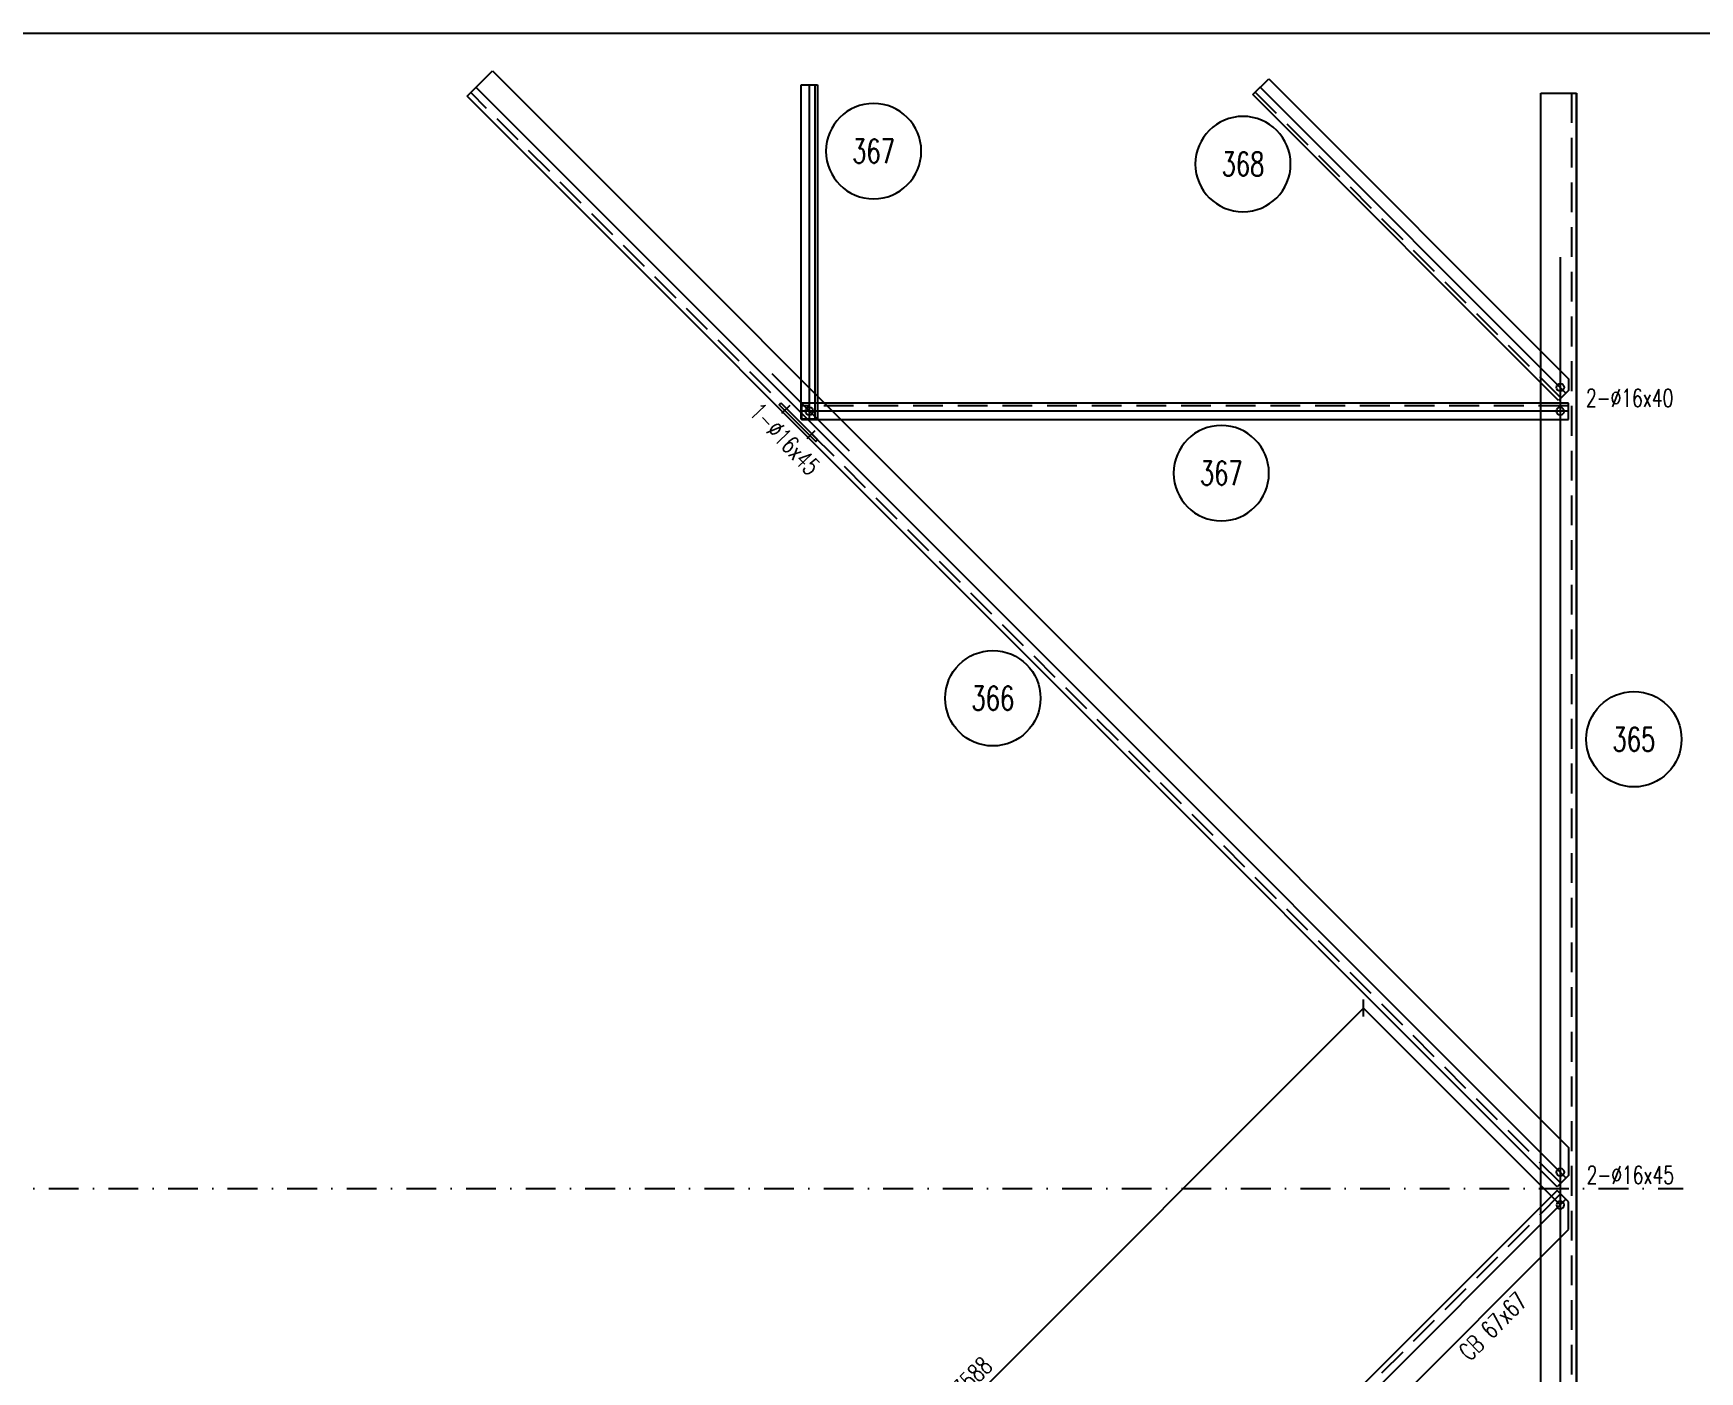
# Model space of a CAD drawing. Extents: x 533388 to 549608, y -20540 to -9060.
# Drawn here: x 539458 to 545052, y -13550 to -9060 of the extents above; entities that cross this region are included whole.
import ezdxf
from ezdxf.enums import TextEntityAlignment as Align

# ---------------------------------------------------------------- set-up
doc = ezdxf.new("R2010")
doc.units = 0
doc.header["$LTSCALE"] = 200
doc.header["$MEASUREMENT"] = 0
doc.linetypes.add('DASHDOT', pattern=[1, 0.5, -0.25, 0, -0.25])
doc.linetypes.add('DASHED', pattern=[0.75, 0.5, -0.25])
doc.layers.get('0').update_dxf_attribs({"linetype": 'CONTINUOUS'})
for name, color, linetype in [('ASSI', 6, 'CONTINUOUS'), ('BOLLINI_1', 7, 'CONTINUOUS'), ('FORI', 2, 'CONTINUOUS'), ('LINEA_ANG', 2, 'CONTINUOUS'), ('LS', 7, 'CONTINUOUS'), ('MZ', 6, 'DASHDOT'), ('QT_MPR', 7, 'CONTINUOUS'), ('TRAT-Y', 7, 'DASHED')]:
    doc.layers.add(name, color=color, linetype=linetype)
doc.styles.add('QUOTE', font='ROMANS8.SHX', dxfattribs={"width": 0.7})
doc.styles.add('RQL', font='ROMANS8.SHX', dxfattribs={"width": 0.7})
doc.styles.add('RS', font='ROMANS8.shx', dxfattribs={"width": 0.7})
doc.styles.get("Standard").update_dxf_attribs({"font": 'ROMANS8.SHX', "width": 0.7})
doc.dimstyles.new('TRATTO', dxfattribs={"dimscale": 0, "dimtxt": 60, "dimasz": 40, "dimexe": 0, "dimexo": 0, "dimgap": 5, "dimtad": 1, "dimrnd": 0.5, "dimdsep": 46, "dimtxsty": 'RS', "dimblk1": 'OBLIQUE', "dimblk2": 'OBLIQUE', "dimsah": 1, "dimcen": 0.09, "dimclrd": 2, "dimclre": 2, "dimclrt": 7, "dimadec": 0, "dimazin": 0, "dimtfac": 1, "dimtix": 1, "dimtmove": 2, "dimatfit": 3, "dimfxl": 1, "dimtolj": 1, "dimtzin": 0, "dimarcsym": 0})

# ---------------------------------------------------------------- blocks, each defined once
blk = doc.blocks.new('ASSE98')
blk.add_line((0, 0), (1, 0))
at = {"color": 7, "style": 'QUOTE', "width": 0.5, "flags": 1}
for tag, p in [('TI', (1.38308, 6.82731)), ('DI_S', (1.38308, 6.42178)), ('D_S', (1.38308, 6.02092)), ('E_S', (1.38308, 5.68065)), ('NFORI', (1.36454, 5.29792)), ('ALAR', (1.36349, 4.93246)), ('FAM', (1.3775, 4.54645)), ('ALA', (1.38308, 4.19257)), ('DISP2', (1.38308, 3.84971)), ('DISP1', (1.38308, 3.50686)), ('PINZAF', (1.38308, 3.164)), ('PINZAI', (1.38308, 2.82114)), ('TRP', (1.38308, 2.47829)), ('NP', (1.38308, 2.13543)), ('SV', (1.38308, 1.79257)), ('PESO', (1.38308, 1.44971)), ('QUA', (1.38308, 1.10686)), ('LUN', (1.38308, 0.764)), ('PROF', (1.38308, 0.42114)), ('POS', (1.38308, 0.07829))]:
    blk.add_attdef(tag, p, '', height=0.2, dxfattribs=at)
at = {"color": 7, "flags": 1}
for tag, p in [('LAV1', (3.07431, 6.82847)), ('LAV2', (3.07431, 6.49513)), ('LAV3', (3.07431, 6.1618)), ('LAV4', (3.07431, 5.82847)), ('LAV5', (3.07431, 5.49513)), ('LAV6', (3.07431, 5.1618)), ('LAV7', (3.07431, 4.82847)), ('LAV8', (3.07431, 4.49513)), ('LAV9', (3.07431, 4.1618)), ('LAV10', (3.07431, 3.82847))]:
    blk.add_attdef(tag, p, '', height=0.2, dxfattribs=at)
blk = doc.blocks.new('16')
blk.add_circle((0, 0), 1)
blk = doc.blocks.new('_OBLIQUE')
at = {"color": 0, "linetype": 'ByBlock'}
blk.add_line((-0.5, -0.5), (0.5, 0.5), dxfattribs=at)
blk = doc.blocks.new('*D11')
at = {"layer": 'QT_MPR', "color": 2, "lineweight": -2, "transparency": 16777216}
for p, q in [((543923.3, -12330.4), (541386.3, -14867.4)), ((544583.9, -12991.1), (543923.3, -12330.4)), ((542073.9, -15554.9), (541386.3, -14867.4))]:
    blk.add_line(p, q, dxfattribs=at)
at = {"layer": 'QT_MPR', "color": 2, "lineweight": -2, "transparency": 16777216, "xscale": 40, "yscale": 40, "zscale": 40}
for p, rotation in [((543923.3, -12330.4), 45.00000000002957), ((541386.3, -14867.4), 225.0000000000296)]:
    blk.add_blockref('_OBLIQUE', p, dxfattribs=dict(at, rotation=rotation))
at = {"layer": 'QT_MPR', "color": 7, "transparency": 16777216, "insert": (542610.1, -13567.5), "char_height": 60, "attachment_point": 5, "rotation": 45, "style": 'RS'}
blk.add_mtext('\\A1;3588', dxfattribs=at)
blk = doc.blocks.new('xxx')
blk.add_circle((0, 0), 8)
at = {"color": 3, "style": 'RQL', "width": 0.7}
blk.add_attdef('POS', text='', height=4, dxfattribs=at).set_placement((0, 0), align=Align.MIDDLE)
at = {"color": 3, "style": 'RQL', "width": 0.7, "flags": 1}
blk.add_attdef('POS1', (-0.39, -5.42), '', height=2, dxfattribs=at)
at = {"style": 'RQL', "width": 0.7, "flags": 1}
blk.add_attdef('TIPO', (-0.39, -8.66), '', height=2, dxfattribs=at)
blk = doc.blocks.new('bull')
at = {"style": 'RS', "width": 0.7, "flags": 1}
for tag, p in [('NN', (-12.25, 0)), ('DIAMETRO', (0, -4.86)), ('SERRAGGIO', (0, -9.71)), ('LUNGHEZZA', (0, -14.57)), ('NB', (0, -19.43)), ('TIPO', (0, -24.12)), ('EL', (-0.14, -29))]:
    blk.add_attdef(tag, p, '', height=3, dxfattribs=at)
at = {"style": 'RS', "width": 0.7}
blk.add_attdef('BULLONE', (0, 0), '', height=3, dxfattribs=at)

msp = doc.modelspace()

# ---------------------------------------------------------------- linework, layer by layer
at = {"layer": 'LINEA_ANG'}
for p, q in [((540914.222, -9270.805), (540999.074, -9185.952)), ((540999.074, -9185.952), (544611.683, -12798.56)), ((543552.369, -9265.855), (543605.402, -9212.822)), ((543605.402, -9212.822), (544611.614, -10219.035)), ((544573.499, -12930.082), (540914.222, -9270.805)), ((542035.265, -9232.924), (542090.265, -9232.924)), ((542035.265, -10354.924), (542035.265, -9232.924)), ((542090.265, -9232.924), (542090.265, -10354.924)), ((544578.38, -10291.867), (543552.369, -9265.855)), ((544518.935, -9260.388), (544638.935, -9260.388)), ((544518.935, -17990.388), (544518.935, -9260.388)), ((544638.935, -9260.388), (544638.935, -18093.388)), ((544611.614, -10219.035), (544611.614, -10258.633)), ((544611.614, -10258.633), (544578.38, -10291.867)), ((544611.392, -10300.924), (542036.392, -10300.924)), ((542036.392, -10300.924), (542036.392, -10355.924)), ((544611.392, -10355.924), (544611.392, -10300.924)), ((542090.265, -10354.924), (542035.265, -10354.924)), ((542036.392, -10355.924), (544611.392, -10355.924)), ((544611.683, -12798.56), (544611.683, -12891.899)), ((544611.683, -12891.899), (544573.499, -12930.082)), ((544573.328, -12942.331), (539460.946, -18054.713)), ((544611.512, -12980.514), (544573.328, -12942.331)), ((544611.512, -13073.853), (544611.512, -12980.514)), ((539593.175, -18092.189), (544611.512, -13073.853))]:
    msp.add_line(p, q, dxfattribs=at)
at = {"layer": 'LINEA_ANG', "color": 2}
msp.add_line((542081.265, -9232.924), (542081.265, -10354.924), dxfattribs=at)
at = {"layer": 'LS', "color": 6}
for p, q in [((544583.935, -9811.068), (544583.935, -16672.068)), ((541937.067, -10201.726), (542196.54, -10461.199)), ((541971.341, -10334.995), (541998.211, -10308.125)), ((542056.194, -10419.848), (542083.064, -10392.978))]:
    msp.add_line(p, q, dxfattribs=at)
at = {"layer": 'LS', "color": 8}
msp.add_lwpolyline([(533387.578, -9060.123), (533387.578, -20540.123), (546107.578, -20540.123), (546107.578, -18940.123), (549607.578, -18940.123), (549607.578, -9060.123), (533387.578, -9060.123)], close=True, dxfattribs=at)
at = {"layer": 'LS'}
msp.add_lwpolyline([(541967.805, -10300.347), (542090.842, -10423.383), (542085.185, -10429.04), (541962.149, -10306.004)], close=True, dxfattribs=at)
at = {"layer": 'MZ'}
msp.add_line((533907.283, -12936.121), (544996.494, -12936.121), dxfattribs=at)
at = {"layer": 'TRAT-Y'}
for p, q in [((544585.52, -12918.061), (540926.242, -9258.784)), ((544586.512, -10283.735), (543560.5, -9257.723)), ((544621.935, -9260.388), (544621.935, -18093.388)), ((544611.392, -10309.924), (542036.392, -10309.924)), ((544585.349, -12954.351), (539472.967, -18066.734))]:
    msp.add_line(p, q, dxfattribs=at)

# ---------------------------------------------------------------- block references
at = {"layer": 'ASSI'}
for p, xscale, rotation in [((540943.92, -9241.106), 5175, 314.9999999999703), ((542063.265, -10354.924), 1122, 90), ((543577.117, -9241.106), 1451, 315.0000000000101), ((544638.935, -18093.388), 8833, 90.0000000000574), ((544611.265, -10327.924), 2575, 180)]:
    msp.add_blockref('ASSE98', p, dxfattribs=dict(at, xscale=xscale, rotation=rotation))
ref = msp.add_blockref('ASSE98', (544603.027, -12972.029), dxfattribs=dict(at, xscale=7229.999999999999, zscale=7229.999999999999, rotation=225.0000000000295))
ref.add_attrib('LAV2', 'CB 67x67', (544280.502, -13518.036), dxfattribs={"layer": '0', "color": 7, "height": 60, "rotation": 45, "width": 0.7})
at = {"layer": 'BOLLINI_1'}
ref = msp.add_blockref('xxx', (542278.865, -9455.482), dxfattribs=dict(at, xscale=-20, yscale=20, zscale=20))
ref.add_attrib('POS', '367', dxfattribs={"layer": '0', "color": 3, "height": 80, "style": 'RQL', "width": 0.7}).set_placement((542278.865, -9455.482), align=Align.MIDDLE)
ref = msp.add_blockref('xxx', (543518.908, -9498.72), dxfattribs=dict(at, xscale=-20, yscale=20, zscale=20))
ref.add_attrib('POS', '368', dxfattribs={"layer": '0', "color": 3, "height": 80, "style": 'RQL', "width": 0.7}).set_placement((543518.908, -9498.72), align=Align.MIDDLE)
ref = msp.add_blockref('xxx', (543446.098, -10535.826), dxfattribs=dict(at, xscale=-20, yscale=20, zscale=20))
ref.add_attrib('POS', '367', dxfattribs={"layer": '0', "color": 3, "height": 80, "style": 'RQL', "width": 0.7}).set_placement((543446.098, -10535.826), align=Align.MIDDLE)
at = {"layer": 'BOLLINI_1', "xscale": 20, "yscale": 20, "zscale": 20}
for p, values in [((542679.192, -11290.951), {'POS': '366'}), ((544831.262, -11428.612), {'POS': '365'})]:
    msp.add_blockref('xxx', p, dxfattribs=at).add_auto_attribs(values)
at = {"layer": 'FORI', "yscale": 13, "zscale": 13}
for p, xscale, rotation in [((544583.935, -10247.924), 13, 89.99999999999937), ((542063.265, -10327.924), 13, 89.99999999999999), ((544583.935, -10327.924), 13, 89.99999999999937), ((544583.935, -12881.121), 13, 89.99999999994237), ((544583.935, -12991.121), -13, 90.00000000005763)]:
    msp.add_blockref('16', p, dxfattribs=dict(at, xscale=xscale, rotation=rotation))
at = {"layer": 'LS', "color": 7, "xscale": 20, "yscale": 20, "zscale": 20}
for p, values in [((544670.295, -10313.521), {'BULLONE': '2-%%c16x40                '}), ((544672.552, -12920.609), {'BULLONE': '2-%%c16x45                '})]:
    msp.add_blockref('bull', p, dxfattribs=at).add_auto_attribs(values)
at = {"layer": 'LS', "color": 7, "xscale": 20, "yscale": 20, "zscale": 20, "rotation": 313.6215000234794}
msp.add_blockref('bull', (541858.002, -10335.917), dxfattribs=at).add_auto_attribs({'BULLONE': '1-%%c16x45                '})

# ---------------------------------------------------------------- dimensions: what is measured, and where the dimension line sits
at = {"layer": 'QT_MPR'}
dim = msp.add_linear_dim(base=(541386.33, -14867.383), p1=(544583.935, -12991.121), p2=(542073.871, -15554.925), angle=45, text='3588', dimstyle='TRATTO', override={"dimscale": 1}, dxfattribs=at)
dim.commit()
dim.dimension.update_dxf_attribs({"geometry": '*D11', "text_midpoint": (542610.12, -13567.459), "dimtype": 160})

doc.saveas('drawing.dxf')
